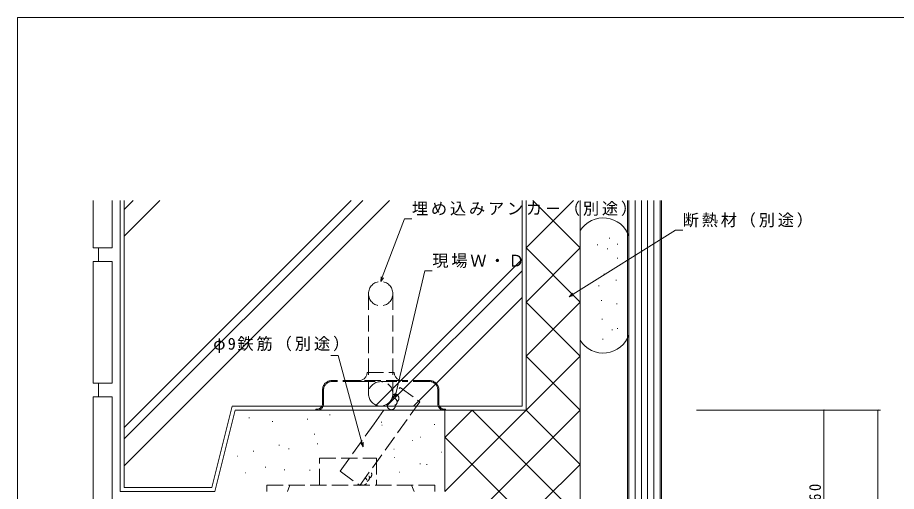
# Model space of a CAD drawing. Units: millimetres, scale not verified. Extents: x -594 to 539, y -420 to 386.
# Drawn here: x -590 to -265.2, y 206.9 to 382 of the extents above; entities that cross this region are included whole.
import ezdxf

# ---------------------------------------------------------------- set-up
doc = ezdxf.new("R2010")
doc.units = ezdxf.units.MM
doc.header["$LTSCALE"] = 2
doc.linetypes.add('DASHED1', pattern=[1.8, 1.2, -0.6])
doc.linetypes.add('DASHED3', pattern=[4, 3, -1])
for name, color, linetype, lineweight in [('0-1_YKK_ZWAK', 7, 'Continuous', 9), ('0-5_YKK_13', 4, 'Continuous', 9), ('0-6_YKK_D', 6, 'Continuous', 9), ('0-7_YSS_K', 3, 'Continuous', 9)]:
    doc.layers.add(name, color=color, linetype=linetype, lineweight=lineweight)
doc.styles.add('ＭＳ ゴシック', font='')
doc.styles.get('ＭＳ ゴシック').set_extended_font_data('MS Gothic')

msp = doc.modelspace()

# ---------------------------------------------------------------- linework, layer by layer
at = {"layer": '0-1_YKK_ZWAK'}
for p in [(-590, -367.965), (510, 382.035)]:
    msp.add_line(p, (-590, 382.035), dxfattribs=at)
at = {"layer": '0-5_YKK_13', "linetype": 'DASHED3'}
for p, q in [((-460.327, 279.953), (-460.327, 242.953)), ((-451.327, 279.953), (-451.327, 242.953)), ((-460.827, 250.853), (-450.827, 250.853)), ((-463.827, 247.853), (-473.827, 247.853)), ((-463.827, 247.453), (-473.827, 247.453)), ((-447.827, 247.853), (-463.827, 247.853)), ((-463.827, 247.453), (-447.827, 247.453)), ((-437.827, 247.853), (-447.827, 247.853)), ((-437.827, 247.453), (-447.827, 247.453)), ((-477.327, 244.353), (-477.327, 239.253)), ((-476.927, 244.353), (-476.927, 239.253)), ((-434.727, 239.253), (-434.727, 244.353)), ((-434.327, 239.253), (-434.327, 244.353)), ((-479.827, 237.253), (-479.327, 237.253)), ((-432.327, 237.253), (-431.827, 237.253)), ((-478.373, 219.151), (-457.373, 219.151)), ((-478.373, 209.151), (-478.373, 219.151)), ((-457.373, 219.151), (-457.373, 209.151)), ((-497.873, 209.151), (-435.873, 209.151)), ((-497.873, 206.851), (-497.873, 209.151)), ((-490.267, 206.851), (-489.338, 209.151)), ((-443.479, 206.851), (-444.409, 209.151)), ((-435.873, 206.851), (-435.873, 209.151))]:
    msp.add_line(p, q, dxfattribs=at)
for points in [[(-479.827, 237.253), (-479.827, 236.853), (-479.327, 236.853), (-432.327, 236.853)], [(-432.327, 236.853), (-431.827, 236.853), (-431.827, 237.253)]]:
    msp.add_lwpolyline(points, dxfattribs=at)
msp.add_circle((-455.827, 242.953), 4.5, dxfattribs=at)
for centre, radius, start, end in [((-455.827, 279.953), 4.5, 0, 180), ((-455.827, 279.953), 4.5, 180, 0), ((-463.827, 250.853), 3, 270, 0), ((-447.827, 250.853), 3, 180, 270), ((-473.827, 244.353), 3.5, 90, 180), ((-473.827, 244.353), 3.1, 90, 180), ((-437.827, 244.353), 3.5, 0, 90), ((-437.827, 244.353), 3.1, 0, 90), ((-479.327, 239.253), 2, 270, 0), ((-479.327, 239.253), 2.4, 270, 0), ((-432.327, 239.253), 2.4, 180, 270), ((-432.327, 239.253), 2, 180, 270)]:
    msp.add_arc(centre, radius, start, end, dxfattribs=at)
at = {"layer": '0-6_YKK_D'}
for p, q in [((-455.222, 286.041), (-446.979, 307.665)), ((-446.979, 307.665), (-444.279, 307.665)), ((-384.76, 279.719), (-346.917, 303.411)), ((-346.917, 303.411), (-344.217, 303.411)), ((-455.827, 284.453), (-455.648, 286.204)), ((-455.827, 284.453), (-455.222, 286.041)), ((-454.796, 285.879), (-455.827, 284.453)), ((-450.212, 242.915), (-439.468, 288.45)), ((-439.468, 288.45), (-436.768, 288.45)), ((-386.201, 278.817), (-385.002, 280.105)), ((-386.201, 278.817), (-384.76, 279.719)), ((-384.518, 279.333), (-386.201, 278.817)), ((-471.485, 257.073), (-474.185, 257.073)), ((-462.777, 224.947), (-471.485, 257.073)), ((-450.602, 241.261), (-450.655, 243.02)), ((-450.602, 241.261), (-450.212, 242.915)), ((-449.769, 242.811), (-450.602, 241.261)), ((-339.077, 236.852), (-271.078, 236.852)), ((-339.077, 236.851), (-291.077, 236.851)), ((-292.077, 236.851), (-292.077, 176.851)), ((-272.076, -213.151), (-272.078, 236.852)), ((-462.332, 223.307), (-463.217, 224.828)), ((-462.332, 223.307), (-462.777, 224.947)), ((-462.337, 225.067), (-462.332, 223.307))]:
    msp.add_line(p, q, dxfattribs=at)
for centre, start, end in [((-292.077, 236.851), 90, 270), ((-292.077, 236.851), 270, 90), ((-272.078, 236.852), 90.00024, 270.00024), ((-272.078, 236.852), 270.00024, 90.00024)]:
    msp.add_arc(centre, 0.106, start, end, dxfattribs=at)
at = {"layer": '0-7_YSS_K'}
for p, q in [((-562.075, 296.853), (-562.075, 314.363)), ((-555.075, 296.853), (-555.075, 314.363)), ((-552.077, 206.853), (-552.077, 314.363)), ((-452.582, 314.363), (-550.577, 216.368)), ((-537.435, 314.363), (-550.577, 301.22)), ((-462.482, 314.363), (-550.577, 226.267)), ((-547.335, 314.363), (-550.577, 311.12)), ((-466.725, 314.363), (-550.577, 230.51)), ((-550.577, 314.363), (-550.577, 208.353)), ((-403.577, 238.353), (-403.577, 314.363)), ((-402.077, 314.363), (-402.077, 236.853)), ((-402.077, 296.853), (-384.568, 314.363)), ((-402.077, 236.853), (-402.077, 314.363)), ((-382.077, 296.853), (-399.587, 314.363)), ((-382.077, 236.853), (-382.077, 314.363)), ((-364.577, 196.851), (-364.578, 314.363)), ((-364.077, 197.352), (-364.078, 314.363)), ((-361.777, 197.352), (-361.778, 314.363)), ((-359.477, 197.352), (-359.478, 314.363)), ((-357.177, 197.352), (-357.178, 314.363)), ((-354.877, 197.352), (-354.878, 314.363)), ((-352.578, 314.363), (-352.577, 197.352)), ((-352.078, 314.363), (-352.077, 196.852)), ((-382.077, 262.731), (-382.077, 303.267)), ((-371.403, 300.517), (-371.203, 300.517)), ((-364.077, 264.877), (-364.077, 301.122)), ((-555.075, 296.853), (-562.075, 296.853)), ((-560.075, 291.853), (-560.075, 296.853)), ((-402.077, 276.853), (-382.077, 296.853)), ((-382.077, 276.853), (-402.077, 296.853)), ((-375.832, 298.057), (-375.632, 298.057)), ((-372.141, 296.58), (-371.941, 296.58)), ((-368.45, 298.303), (-368.25, 298.303)), ((-403.577, 292.657), (-457.882, 238.353)), ((-368.45, 293.135), (-368.25, 293.135)), ((-555.075, 291.853), (-562.075, 291.853)), ((-562.075, 246.853), (-562.075, 291.853)), ((-555.075, 246.853), (-555.075, 291.853)), ((-403.577, 288.414), (-453.639, 238.353)), ((-373.371, 287.23), (-373.171, 287.23)), ((-375.34, 282.801), (-375.14, 282.801)), ((-368.942, 285.015), (-368.742, 285.015)), ((-403.577, 278.515), (-443.739, 238.353)), ((-402.077, 256.853), (-382.077, 276.853)), ((-382.077, 256.853), (-402.077, 276.853)), ((-374.355, 277.387), (-374.155, 277.387)), ((-368.696, 276.157), (-368.496, 276.157)), ((-374.109, 270.498), (-373.909, 270.498)), ((-370.418, 266.561), (-370.218, 266.561)), ((-368.45, 267.053), (-368.25, 267.053)), ((-373.863, 263.116), (-373.663, 263.116)), ((-382.077, 236.853), (-402.077, 256.853)), ((-402.077, 236.853), (-382.077, 256.853)), ((-555.075, 246.853), (-562.075, 246.853)), ((-560.075, 241.853), (-560.075, 246.853)), ((-562.075, 196.853), (-562.075, 241.853)), ((-555.075, 241.853), (-562.075, 241.853)), ((-555.075, 203.853), (-555.075, 241.853)), ((-518.249, 208.353), (-510.749, 238.353)), ((-403.577, 238.353), (-510.749, 238.353)), ((-517.077, 206.853), (-509.577, 236.853)), ((-509.577, 236.853), (-402.077, 236.853)), ((-504.529, 234.008), (-504.329, 234.008)), ((-474.746, 235.215), (-474.546, 235.215)), ((-432.077, 226.851), (-422.076, 236.853)), ((-432.077, 206.853), (-402.077, 236.853)), ((-432.077, 206.851), (-432.077, 236.853)), ((-387.076, 201.851), (-422.077, 236.853)), ((-417.079, 201.851), (-382.077, 236.853)), ((-382.077, 216.853), (-402.077, 236.853)), ((-382.077, 201.851), (-382.077, 236.853)), ((-495.919, 232.761), (-495.719, 232.761)), ((-482.997, 233.605), (-482.797, 233.605)), ((-455.628, 232.398), (-455.428, 232.398)), ((-455.449, 231.358), (-455.249, 231.358)), ((-436.033, 231.592), (-435.833, 231.592)), ((-480.38, 227.971), (-480.18, 227.971)), ((-479.31, 224.486), (-479.11, 224.486)), ((-444.221, 225.656), (-444.021, 225.656)), ((-441.138, 226.964), (-440.938, 226.964)), ((-407.076, 201.851), (-432.077, 226.852)), ((-502.92, 221.732), (-502.719, 221.732)), ((-493.461, 223.946), (-493.261, 223.946)), ((-489.837, 222.615), (-489.637, 222.615)), ((-450.999, 222.537), (-450.799, 222.537)), ((-433.491, 221.33), (-433.291, 221.33)), ((-508.755, 219.921), (-508.555, 219.921)), ((-450.771, 219.34), (-450.571, 219.34)), ((-498.492, 215.831), (-498.292, 215.831)), ((-491.474, 214.895), (-491.274, 214.895)), ((-482.117, 214.661), (-481.917, 214.661)), ((-441.34, 217.104), (-441.14, 217.104)), ((-438.84, 216.767), (-438.64, 216.767)), ((-397.079, 201.851), (-382.077, 216.853)), ((-505.938, 213.683), (-505.738, 213.683)), ((-448.899, 213.96), (-448.699, 213.96)), ((-550.577, 208.353), (-518.249, 208.353)), ((-552.077, 206.853), (-517.077, 206.853))]:
    msp.add_line(p, q, dxfattribs=at)
at = {"layer": '0-7_YSS_K', "linetype": 'DASHED3'}
for p, q in [((-458.256, 231.881), (-448.685, 245.269)), ((-448.685, 245.269), (-441.364, 240.035)), ((-470.836, 214.286), (-458.256, 231.881))]:
    msp.add_line(p, q, dxfattribs=at)
msp.add_lwpolyline([(-470.836, 214.286), (-463.514, 209.051), (-441.364, 240.035)], dxfattribs=at)
at = {"layer": '0-7_YSS_K'}
for centre, start, end in [((-373.577, 297.999), 18.19487, 148.21165), ((-373.577, 267.999), 211.78833, 341.80511)]:
    msp.add_arc(centre, 10, start, end, dxfattribs=at)
at = {"layer": '0-7_YSS_K', "linetype": 'DASHED3'}
for centre, start, end in [((-451.25, 239.908), 304.43626, 92.97159), ((-450.602, 241.261), 304.43626, 118.90477), ((-451.897, 238.554), 150.15138, 70.27065)]:
    msp.add_arc(centre, 1.5, start, end, dxfattribs=at)
at = {"layer": '0-7_YSS_K', "linetype": 'DASHED1'}
for centre, start in [((-462.365, 210.659), 234.43689), ((-461.493, 211.879), 294.43686), ((-460.62, 213.099), 294.43686)]:
    msp.add_arc(centre, 1.5, start, 54.43686, dxfattribs=at)

# ---------------------------------------------------------------- texts
at = {"layer": '0-6_YKK_D', "color": 7, "char_height": 4.399, "attachment_point": 7, "style": 'ＭＳ ゴシック'}
for s, insert in [('\\T1.17;埋め込みアンカ－（別途）', (-444.279, 308.665)), ('\\T1.17;断熱材（別途）', (-344.217, 304.411)), ('\\T1.17;現場Ｗ・Ｄ', (-436.768, 289.45)), ('\\T1.18;φ9鉄筋（別途）', (-517.705, 258.073))]:
    msp.add_mtext(s, dxfattribs=dict(at, insert=insert))
at = {"layer": '0-6_YKK_D', "color": 7, "insert": (-293.077, 203.331), "char_height": 4.399, "attachment_point": 7, "rotation": 90, "style": 'ＭＳ ゴシック'}
msp.add_mtext('\\T1.36;\\W0.9;60', dxfattribs=at)

doc.saveas('drawing.dxf')
